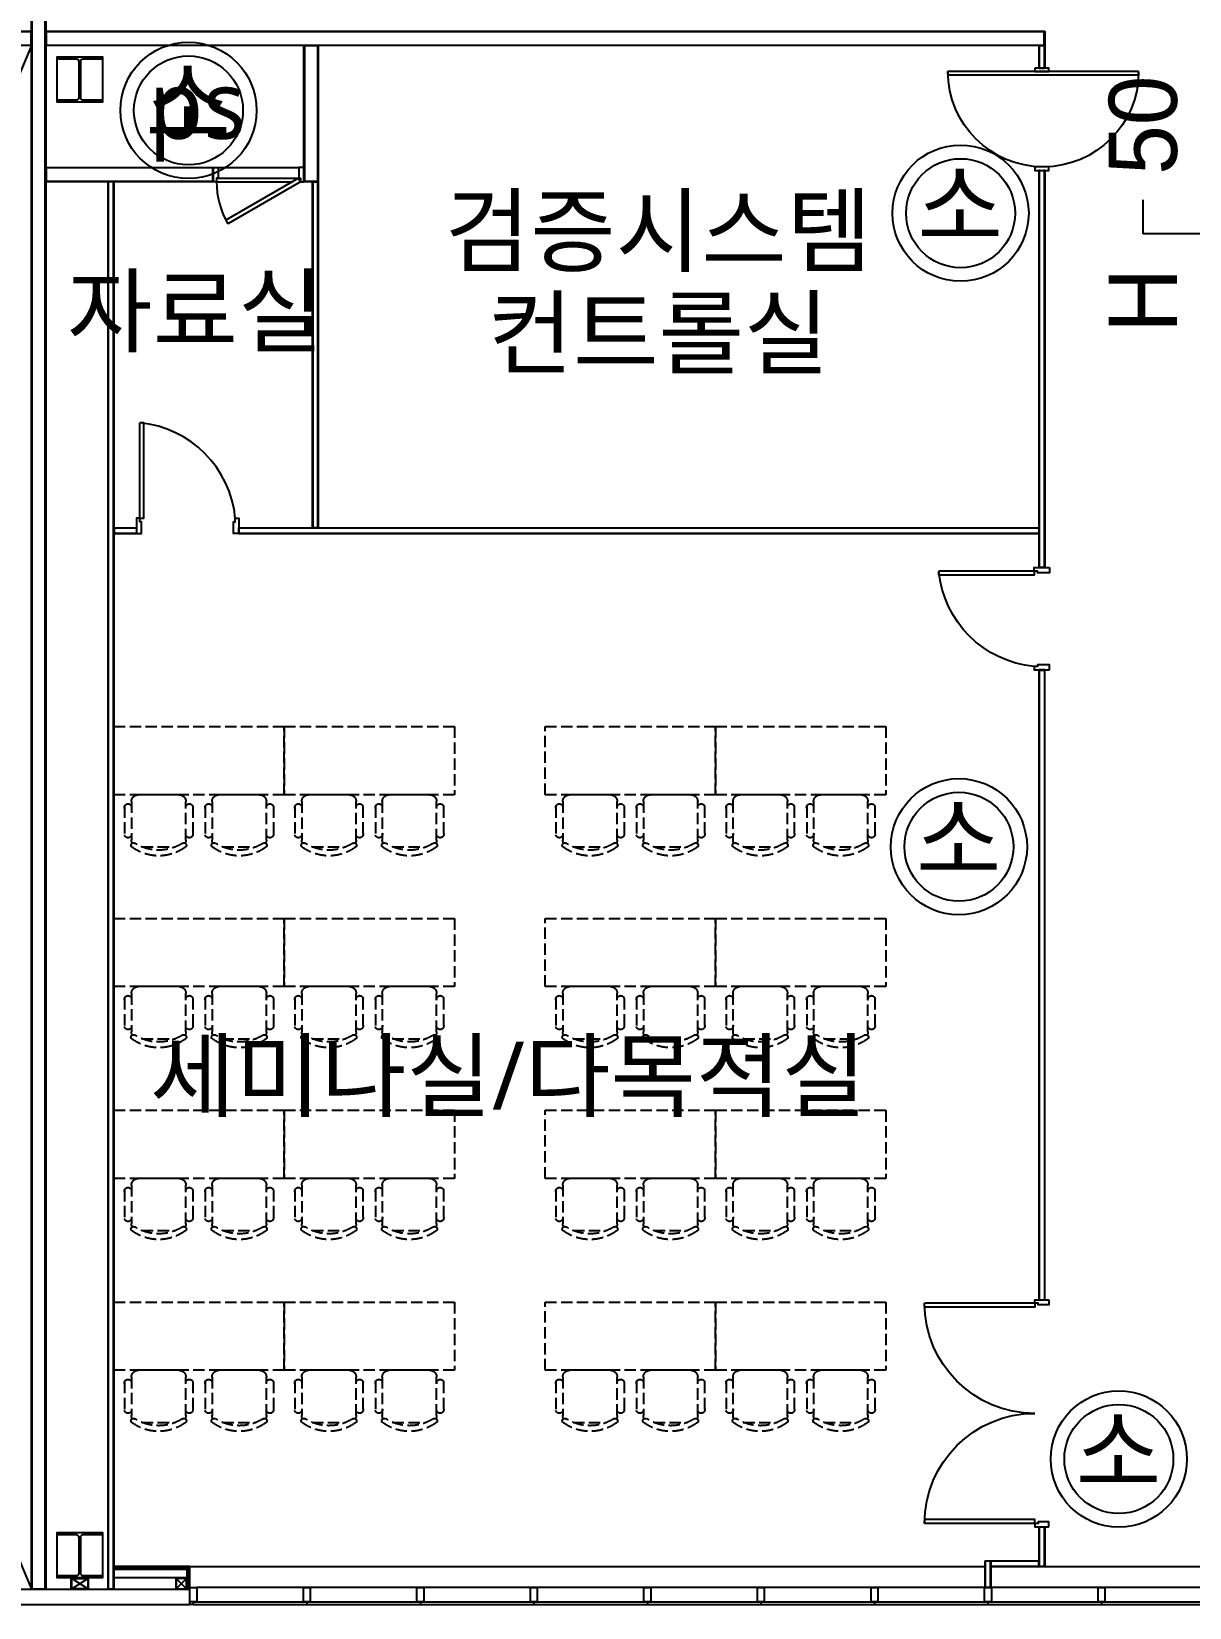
# Model space of a CAD drawing. Header units: millimetres. Extents: x 0 to 168200, y 0 to 118800.
# Drawn here: x 91100 to 101300, y 42465 to 56348 of the extents above; entities that cross this region are included whole.
import ezdxf
from ezdxf.enums import TextEntityAlignment as Align

# ---------------------------------------------------------------- set-up
doc = ezdxf.new("R2010")
doc.units = ezdxf.units.MM
doc.header["$LTSCALE"] = 200
for name, pattern in [('CEN-GAUN', [32.2, 30, -1, 0.2, -1]), ('DASH', [0.35, 0.25, -0.1]), ('HID', [2.3, 1.5, -0.8])]:
    doc.linetypes.add(name, pattern=pattern)
for name, color, linetype in [('AX', 2, 'Continuous'), ('BACK', 8, 'Continuous'), ('CEN', 1, 'CEN-GAUN'), ('H', 2, 'Continuous'), ('TEXT', 2, 'Continuous'), ('메탈판넬-2', 8, 'Continuous')]:
    doc.layers.add(name, color=color, linetype=linetype)
doc.styles.add('ghs', font='')
doc.styles.add('돋움', font='')
doc.styles.add('스타일1', font='')
doc.styles.get('ghs').set_extended_font_data('Dotum')
doc.styles.get('돋움').set_extended_font_data('Dotum')
doc.styles.get('스타일1').set_extended_font_data('Malgun Gothic')

# ---------------------------------------------------------------- blocks, each defined once
blk = doc.blocks.new('sdf')
at = {"layer": 'BACK', "linetype": 'DASH', "ltscale": 2}
for p, q in [((948, 1149), (1246, 1149)), ((1658, 1149), (1955, 1149)), ((797, 792), (797, 1047)), ((857, 750), (857, 1089)), ((1337, 1089), (1337, 750)), ((1397, 792), (1397, 1047)), ((1507, 792), (1507, 1047)), ((1567, 750), (1567, 1089)), ((2046, 1089), (2046, 750)), ((2107, 792), (2107, 1047)), ((1277, 690), (917, 690)), ((1986, 690), (1627, 690))]:
    blk.add_line(p, q, dxfattribs=at)
blk.add_lwpolyline([(2202, 690), (702, 690), (702, 90), (2202, 90)], close=True, dxfattribs=at)
for centre, radius, start, end in [((875, 1136), 21.9, 143.3099, 302.0274), ((1097, 829), 399, 53.1301, 126.8699), ((917, 1089), 59.9, 152.4156, 180), ((1097, 786), 392, 57.5758, 122.4242), ((1319, 1136), 21.9, 237.9726, 36.6901), ((1277, 1089), 59.9, 0, 27.5844), ((1584, 1136), 21.9, 143.3099, 302.0274), ((1807, 829), 399, 53.1301, 126.8699), ((1627, 1089), 59.9, 152.4156, 180), ((1807, 786), 392, 57.5758, 122.4242), ((2029, 1136), 21.9, 237.9726, 36.6901), ((1986, 1089), 59.9, 0, 27.5844), ((827, 1038), 31.2, 343.7398, 196.2602), ((1367, 1038), 31.2, 343.7398, 196.2602), ((1537, 1038), 31.2, 343.7398, 196.2602), ((2077, 1038), 31.2, 343.7398, 196.2602), ((827, 801), 31.2, 163.7398, 16.2602), ((917, 750), 59.9, 180, 270), ((1277, 750), 59.9, 270, 0), ((1367, 801), 31.2, 163.7398, 16.2602), ((1537, 801), 31.2, 163.7398, 16.2602), ((1627, 750), 59.9, 180, 270), ((1986, 750), 59.9, 270, 0), ((2077, 801), 31.2, 163.7398, 16.2602)]:
    blk.add_arc(centre, radius, start, end, dxfattribs=at)
blk = doc.blocks.new('D-2000')
at = {"layer": 'BACK'}
for p, q in [((30, 210), (30, 1180)), ((1970, 210), (1970, 1180))]:
    blk.add_line(p, q, dxfattribs=at)
for points in [[(30, 210), (65, 210), (65, 1180), (30, 1180)], [(1970, 210), (1935, 210), (1935, 1180), (1970, 1180)], [(0, 85), (45, 85), (45, 85), (45, 85), (45, 180), (30, 180), (30, 210), (0, 210), (0, 85)], [(2000, 85), (1955, 85), (1955, 85), (1955, 85), (1955, 180), (1970, 180), (1970, 210), (2000, 210), (2000, 85)]]:
    blk.add_lwpolyline(points, dxfattribs=at)
for centre, start, end in [((30, 210), 0, 90), ((1970, 210), 90, 180)]:
    blk.add_arc(centre, 970, start, end, dxfattribs=at)
blk = doc.blocks.new('D-900_IN')
at = {"layer": 'BACK'}
for points in [[(30, -915), (30, 765), (60, 765), (60, -915)], [(0, 0), (30, 0), (30, -125), (0, -125)], [(870, 0), (900, 0), (900, -125), (870, -125)]]:
    blk.add_lwpolyline(points, close=True, dxfattribs=at)
for centre, start, end in [((29, -76), 0.0548, 89.9452), ((29, -74), 270.0548, 359.9452)]:
    blk.add_arc(centre, 841, start, end, dxfattribs=at)
blk = doc.blocks.new('2층 창문-1')
at = {"layer": 'BACK'}
for p, q in [((260670, 42615), (260730, 42615)), ((260670, 42465), (260670, 42615)), ((260730, 42489), (260670, 42489)), ((260700, 42489), (260700, 42465)), ((260730, 42615), (260730, 42489)), ((261700, 42489), (261700, 42465)), ((262700, 42489), (262700, 42465)), ((263700, 42489), (263700, 42465)), ((264700, 42489), (264700, 42465)), ((265700, 42489), (265700, 42465)), ((266700, 42489), (266700, 42465)), ((267700, 42489), (267700, 42465)), ((268700, 42489), (268700, 42465)), ((260700, 42465), (260670, 42465))]:
    blk.add_line(p, q, dxfattribs=at)
at = {"layer": 'BACK', "linetype": 'Continuous', "ltscale": 2}
for p, q in [((260700, 42489), (273170, 42489)), ((260700, 42465), (273170, 42465))]:
    blk.add_line(p, q, dxfattribs=at)
at = {"layer": 'BACK', "linetype": 'Continuous'}
blk.add_line((273140, 42615), (260730, 42615), dxfattribs=at)
at = {"layer": 'BACK'}
for points in [[(261670, 42615), (261730, 42615), (261730, 42489), (261670, 42489)], [(262670, 42615), (262730, 42615), (262730, 42489), (262670, 42489)], [(263670, 42615), (263730, 42615), (263730, 42489), (263670, 42489)], [(264670, 42615), (264730, 42615), (264730, 42489), (264670, 42489)], [(265670, 42615), (265730, 42615), (265730, 42489), (265670, 42489)], [(266670, 42615), (266730, 42615), (266730, 42489), (266670, 42489)], [(267670, 42615), (267730, 42615), (267730, 42489), (267670, 42489)], [(268670, 42615), (268730, 42615), (268730, 42489), (268670, 42489)]]:
    blk.add_lwpolyline(points, close=True, dxfattribs=at)
blk = doc.blocks.new('D-900')
at = {"layer": 'BACK'}
blk.add_line((30, 125), (30, 965), dxfattribs=at)
for points in [[(30, 125), (65, 125), (65, 965), (30, 965)], [(0, -10), (45, -10), (45, -10), (45, -10), (45, 95), (30, 95), (30, 125), (0, 125), (0, -10)], [(900, -10), (855, -10), (855, -10), (855, -10), (855, 95), (870, 95), (870, 125), (900, 125), (900, -10)]]:
    blk.add_lwpolyline(points, dxfattribs=at)
blk.add_arc((-56, 39), 930, 5.3133, 84.6867, dxfattribs=at)
blk = doc.blocks.new('x-stu-2Fcol')
at = {"layer": 'BACK'}
for points in [[(49800, -29800), (50200, -29800), (50200, -30200), (49800, -30200)], [(49800, -42800), (50200, -42800), (50200, -43200), (49800, -43200)]]:
    blk.add_lwpolyline(points, close=True, dxfattribs=at)
for points in [[(49800, -30200), (49800, -30179), (49972, -30179, 0.414214), (49994, -30157), (49994, -29843, 0.414214), (49972, -29821), (49800, -29821), (49800, -29800), (50200, -29800), (50200, -29821), (50028, -29821, 0.414214), (50006, -29843), (50006, -30157, 0.414214), (50028, -30179), (50200, -30179), (50200, -30200)], [(49800, -43200), (49800, -43179), (49972, -43179, 0.414214), (49994, -43157), (49994, -42843, 0.414214), (49972, -42821), (49800, -42821), (49800, -42800), (50200, -42800), (50200, -42821), (50028, -42821, 0.414214), (50006, -42843), (50006, -43157, 0.414214), (50028, -43179), (50200, -43179), (50200, -43200)]]:
    blk.add_lwpolyline(points, format="xyb", close=True, dxfattribs=at)
blk = doc.blocks.new('D-800A')
at = {"layer": 'BACK'}
for p, q in [((30, 200), (671, 570)), ((755, 170), (45, 170)), ((770, 200), (100, 200)), ((755, 75), (45, 75))]:
    blk.add_line(p, q, dxfattribs=at)
for points in [[(30, 200), (48, 170), (688, 540), (671, 570)], [(0, 75), (45, 75), (45, 75), (45, 75), (45, 170), (30, 170), (30, 200), (0, 200), (0, 75)], [(800, 75), (755, 75), (755, 75), (755, 75), (755, 170), (770, 170), (770, 200), (800, 200), (800, 75)]]:
    blk.add_lwpolyline(points, dxfattribs=at)
blk.add_arc((30, 200), 740, 0, 30, dxfattribs=at)
blk = doc.blocks.new('100x100')
at = {"layer": 'BACK'}
for p, q in [((-96, 96), (-5, 5)), ((-5, 96), (-96, 5)), ((-96, 96), (-5, 5)), ((-96, 96), (-5, 5)), ((-5, 96), (-96, 5)), ((-96, 96), (-5, 5)), ((-5, 96), (-96, 5)), ((-5, 96), (-96, 5))]:
    blk.add_line(p, q, dxfattribs=at)
for points in [[(-100, 0), (0, 0), (0, 100), (-100, 100)], [(-96, 5), (-5, 5), (-5, 96), (-96, 96)]]:
    blk.add_lwpolyline(points, close=True, dxfattribs=at)
blk = doc.blocks.new('SQ-PIPE-100X100X4.5TS')
at = {"layer": 'BACK'}
for p, q in [((-71, 4), (71, 96)), ((71, 4), (-71, 96))]:
    blk.add_line(p, q, dxfattribs=at)
for points in [[(75, 0), (75, 100), (-75, 100), (-75, 0)], [(71, 4), (71, 96), (-71, 96), (-71, 4)]]:
    blk.add_lwpolyline(points, close=True, dxfattribs=at)
blk = doc.blocks.new('X-PIPE-2f 하지')
at = {"layer": '메탈판넬-2', "xscale": -1}
blk.add_blockref('SQ-PIPE-100X100X4.5TS', (50000, -43300), dxfattribs=at)

msp = doc.modelspace()

# ---------------------------------------------------------------- linework, layer by layer
at = {"layer": 'AX'}
for p, q in [((100893.6, 54565.1), (100893.6, 54865.1)), ((101893.6, 54565.1), (100893.6, 54565.1))]:
    msp.add_line(p, q, dxfattribs=at)
at = {"layer": 'BACK'}
for p, q in [((85350, 56225), (91100, 42625)), ((91100, 56225), (85350, 42625)), ((92495, 42825), (99500, 42825)), ((99550, 42825), (102250, 42825)), ((41225, 42625), (92495, 42625)), ((92370, 42725), (91825, 42725)), ((41090, 42490), (92495, 42490))]:
    msp.add_line(p, q, dxfattribs=at)
for points in [[(91100, 56525), (91225, 56525), (91225, 42625), (91100, 42625), (91100, 56525)], [(91125, 56525), (91125, 56521), (91104, 56521), (91104, 42629), (91221, 42629), (91221, 56521), (91200, 56521), (91200, 56525)], [(91100, 56350), (91100, 56225), (85350, 56225), (85350, 56350), (91100, 56350)], [(91100, 56287.5), (91096, 56287.5), (91096, 56346), (85354, 56346), (85354, 56229), (91096, 56229), (91096, 56287.5), (91100, 56287.5)], [(100025, 56350), (100025, 56225), (91225, 56225), (91225, 56350), (100025, 56350)], [(100025, 56287.5), (100021, 56287.5), (100021, 56346), (91229, 56346), (91229, 56229), (100021, 56229), (100021, 56287.5), (100025, 56287.5)], [(93625, 55025), (93500, 55025), (93500, 56225), (93625, 56225), (93625, 55025)], [(93562.5, 55025), (93562.5, 55029), (93621, 55029), (93621, 56221), (93504, 56221), (93504, 55029), (93562.5, 55029), (93562.5, 55025)], [(99975, 56225), (100025, 56225), (100025, 56025), (99975, 56025), (99975, 56225)], [(92700, 55150), (92700, 55025), (91225, 55025), (91225, 55150), (92700, 55150)], [(92700, 55087.5), (92696, 55087.5), (92696, 55146), (91229, 55146), (91229, 55029), (92696, 55029), (92696, 55087.5), (92700, 55087.5)], [(99975, 55125), (100025, 55125), (100025, 51625), (99975, 51625), (99975, 55125)], [(91825, 42625), (91775, 42625), (91775, 55026.6), (91825, 55026.6), (91825, 42625)], [(93575, 55025), (93625, 55025), (93625, 51975), (93575, 51975), (93575, 55025)], [(92025, 51975), (92025, 51925), (91825, 51925), (91825, 51975), (92025, 51975)], [(99975, 51975), (99975, 51925), (92925, 51925), (92925, 51975), (99975, 51975)], [(99975, 45175), (100025, 45175), (100025, 50725), (99975, 50725), (99975, 45175)], [(99975, 43175), (100025, 43175), (100025, 42825), (99975, 42825), (99975, 43175)], [(92495, 42640), (92495, 42825), (91825, 42825)], [(92482.5, 42625), (92482.5, 42812.5), (91825, 42812.5)], [(92470, 42640), (92470, 42800), (91825, 42800)], [(99500, 42875), (99550, 42875), (99550, 42640), (99500, 42640), (99500, 42875)], [(99550, 42825), (99550, 42875), (99975, 42875), (99975, 42825), (99550, 42825)]]:
    msp.add_lwpolyline(points, dxfattribs=at)
at = {"layer": 'BACK', "ltscale": 253}
for points in [[(99985, 56225), (99985, 56223.4), (99976.6, 56223.4), (99976.6, 56026.6), (100023.4, 56026.6), (100023.4, 56223.4), (100015, 56223.4), (100015, 56225)], [(99985, 55125), (99985, 55123.4), (99976.6, 55123.4), (99976.6, 51626.6), (100023.4, 51626.6), (100023.4, 55123.4), (100015, 55123.4), (100015, 55125)], [(91815, 42625), (91815, 42626.6), (91823.4, 42626.6), (91823.4, 55025), (91776.6, 55025), (91776.6, 42626.6), (91785, 42626.6), (91785, 42625)], [(93585, 55025), (93585, 55023.4), (93576.6, 55023.4), (93576.6, 51976.6), (93623.4, 51976.6), (93623.4, 55023.4), (93615, 55023.4), (93615, 55025)], [(92025, 51965), (92023.4, 51965), (92023.4, 51973.4), (91826.6, 51973.4), (91826.6, 51926.6), (92023.4, 51926.6), (92023.4, 51935), (92025, 51935)], [(99975, 51965), (99973.4, 51965), (99973.4, 51973.4), (92926.6, 51973.4), (92926.6, 51926.6), (99973.4, 51926.6), (99973.4, 51935), (99975, 51935)], [(99985, 45175), (99985, 45176.6), (99976.6, 45176.6), (99976.6, 50723.4), (100023.4, 50723.4), (100023.4, 45176.6), (100015, 45176.6), (100015, 45175)], [(99985, 43175), (99985, 43173.4), (99976.6, 43173.4), (99976.6, 42826.6), (100023.4, 42826.6), (100023.4, 43173.4), (100015, 43173.4), (100015, 43175)], [(99510, 42875), (99510, 42873.4), (99501.6, 42873.4), (99501.6, 42641.6), (99548.4, 42641.6), (99548.4, 42873.4), (99540, 42873.4), (99540, 42875)], [(99550, 42835), (99551.6, 42835), (99551.6, 42826.6), (99973.4, 42826.6), (99973.4, 42873.4), (99551.6, 42873.4), (99551.6, 42865), (99550, 42865)]]:
    msp.add_lwpolyline(points, dxfattribs=at)
at = {"layer": 'CEN', "linetype": 'HID', "ltscale": 3}
for centre in [(99402.3, 60300), (108783.2, 39182.9)]:
    msp.add_circle(centre, 25000, dxfattribs=at)
at = {"layer": 'H', "color": 1}
for centre in [(92482.5, 55653.2), (99283.7, 54747.6), (99269.2, 49166.4), (100677.8, 43772.9)]:
    msp.add_circle(centre, 600, dxfattribs=at)
at = {"layer": 'H'}
for centre in [(92482.5, 55653.2), (99283.7, 54747.6), (99269.2, 49166.4), (100677.8, 43772.9)]:
    msp.add_circle(centre, 480, dxfattribs=at)

# ---------------------------------------------------------------- block references
at = {"layer": 'BACK'}
for name, p in [('X-PIPE-2f 하지', (41525, 85925)), ('x-stu-2Fcol', (41525, 85925)), ('2층 창문-1', (-168175, 25)), ('D-900', (92025, 51935)), ('100x100', (92470, 42625))]:
    msp.add_blockref(name, p, dxfattribs=at)
at = {"layer": 'BACK', "xscale": -1}
for name, p, rotation in [('D-900_IN', (99937.5, 56025), 89.99999999999993), ('D-900', (100057.5, 51625), 89.99999999999993), ('sdf', (91123.1, 50314.6), 180), ('sdf', (92622.8, 50314.6), 180), ('sdf', (94922.4, 50314.6), 180), ('sdf', (96422.1, 50314.6), 180), ('sdf', (91123.1, 48624.6), 180), ('sdf', (92622.8, 48624.6), 180), ('sdf', (94922.4, 48624.6), 180), ('sdf', (96422.1, 48624.6), 180), ('sdf', (91123.1, 46934.6), 180), ('sdf', (92622.8, 46934.6), 180), ('sdf', (94922.4, 46934.6), 180), ('sdf', (96422.1, 46934.6), 180), ('sdf', (91123.1, 45244.6), 180), ('sdf', (92622.8, 45244.6), 180), ('sdf', (94922.4, 45244.6), 180), ('sdf', (96422.1, 45244.6), 180), ('D-2000', (100147.5, 45175), 89.99999999999993)]:
    msp.add_blockref(name, p, dxfattribs=dict(at, rotation=rotation))
at = {"layer": 'BACK', "rotation": 180.0000000069953}
msp.add_blockref('D-800A', (93500, 55225), dxfattribs=at)

# ---------------------------------------------------------------- texts
at = {"layer": 'BACK', "style": '스타일1'}
for s, p in [('ps', (92560.1, 55702.6)), ('검증시스템', (96622.8, 54593)), ('자료실', (92543.2, 53885)), ('컨트롤실', (96622.8, 53693.4)), ('세미나실/다목적실', (95300.6, 47149.9))]:
    msp.add_text(s, height=600, dxfattribs=at).set_placement(p, align=Align.MIDDLE_CENTER)
at = {"layer": 'H', "color": 1, "style": 'ghs'}
for p in [(92103.2, 55419.4), (98904.4, 54513.8), (98890, 48932.5), (100298.6, 43539.1)]:
    msp.add_text('소', height=600, dxfattribs=at).set_placement(p)
at = {"layer": 'TEXT', "style": '돋움'}
msp.add_text('50', height=600, rotation=90, dxfattribs=at).set_placement((101189.5, 55086.1))
msp.add_text('H', height=600, rotation=90, dxfattribs=at).set_placement((101189.5, 54263.5), align=Align.RIGHT)

doc.saveas('drawing.dxf')
